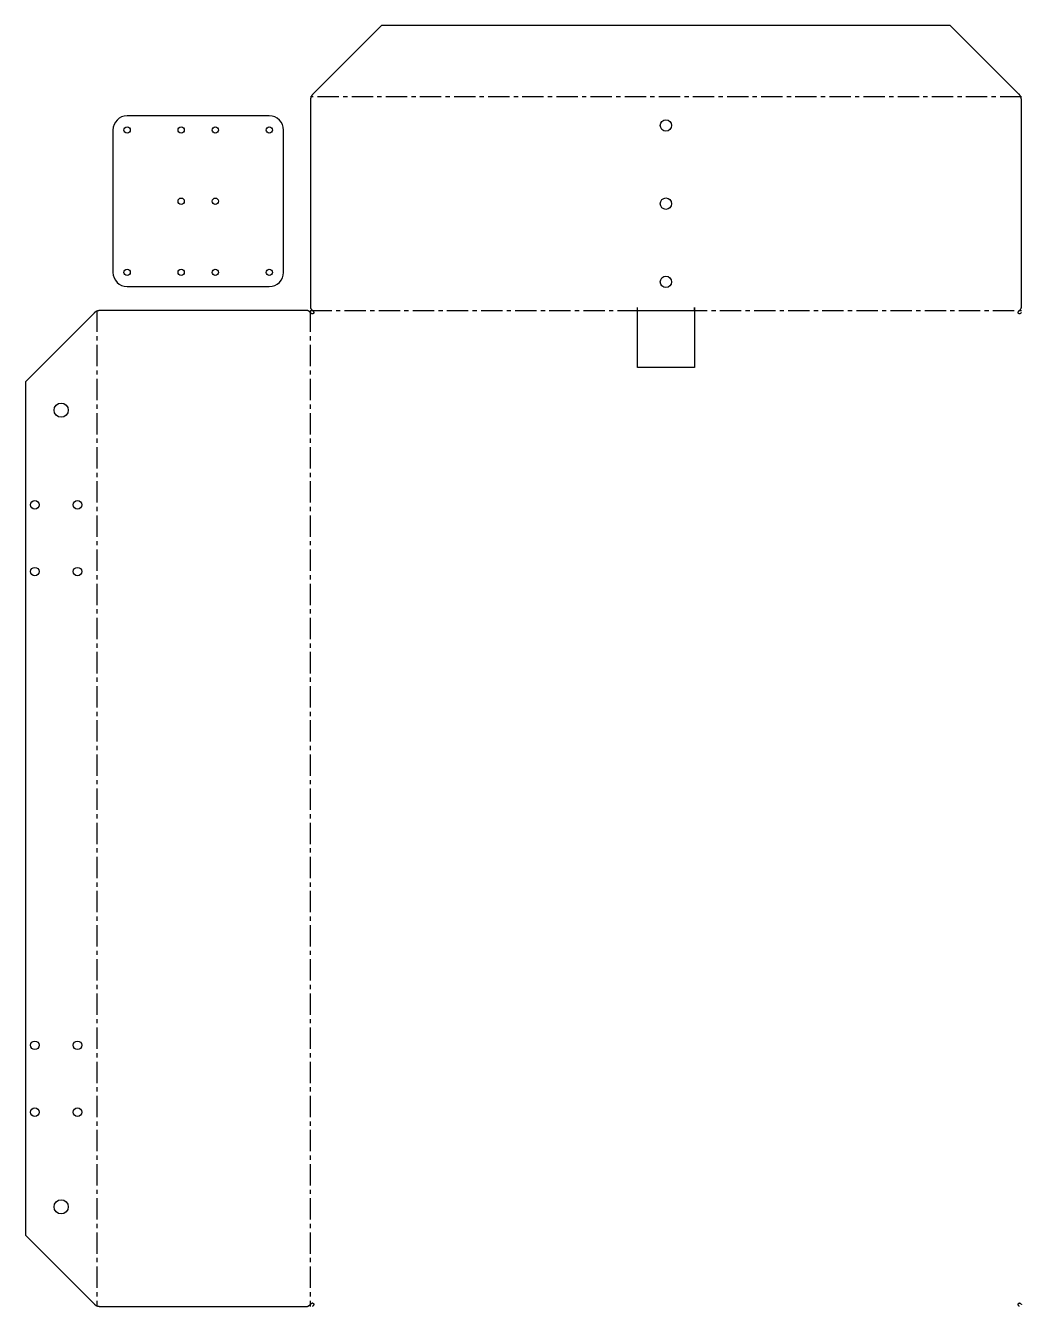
# Model space of a CAD drawing. Header units: millimetres. Extents: x -180 to 2481, y -290 to 1167.
# Drawn here: x 20 to 720, y 228 to 1129 of the extents above; entities that cross this region are included whole.
import ezdxf

# ---------------------------------------------------------------- set-up
doc = ezdxf.new("R2010")
doc.units = ezdxf.units.MM
doc.linetypes.add('AXES', pattern=[24, 15, -3, 3, -3])

# ---------------------------------------------------------------- blocks, each defined once
blk = doc.blocks.new('~CargoChairKiosk LasercuttingBaseFrame')
at = {"color": 7}
for p, q in [((250.326838, 250.326838), (202.326838, 202.326838)), ((650.326838, 250.326838), (250.326838, 250.326838)), ((698.326838, 202.326838), (650.326838, 250.326838)), ((200.326838, 198.163419), (200.326838, 52.163419)), ((700.326838, 52.163419), (700.326838, 198.163419)), ((48, 48), (0, 0)), ((198.163419, 50), (52.163419, 50)), ((430.326838, 10), (430.326838, 52.163419)), ((430.326838, 50.163419), (470.326838, 50.163419)), ((470.326838, 52.163419), (470.326838, 10)), ((470.326838, 10), (430.326838, 10)), ((0, 0), (0, -600)), ((0, -600), (48, -648)), ((52.163419, -650), (198.163419, -650))]:
    blk.add_line(p, q, dxfattribs=at)
at = {"color": 1, "linetype": 'AXES'}
for p, q in [((700.326838, 200.245129), (200.326838, 200.245129)), ((50.08171, 50), (50.08171, -650)), ((200.245129, 50), (200.245129, -650)), ((200.326838, 50.08171), (700.326838, 50.08171))]:
    blk.add_line(p, q, dxfattribs=at)
at = {"color": 7, "ltscale": 0.001154}
for p, q in [((200.327113, 198.209568), (200.326838, 198.163419)), ((697.972449, 48.434495), (697.963087, 48.47969)), ((52.117271, -649.999726), (52.163419, -650)), ((202.681227, -648.434495), (202.69059, -648.47969))]:
    blk.add_line(p, q, dxfattribs=at)
at = {"color": 7, "ltscale": 0.003295}
for p, q in [((200.330781, 198.341315), (200.327113, 198.209568)), ((51.985523, -649.996057), (52.117271, -649.999726))]:
    blk.add_line(p, q, dxfattribs=at)
at = {"color": 7, "ltscale": 0.003449}
for p, q in [((200.338871, 198.479031), (200.330781, 198.341315)), ((51.847808, -649.987967), (51.985523, -649.996057))]:
    blk.add_line(p, q, dxfattribs=at)
at = {"color": 7, "ltscale": 0.003585}
for p, q in [((200.35151, 198.621868), (200.338871, 198.479031)), ((51.704971, -649.975329), (51.847808, -649.987967))]:
    blk.add_line(p, q, dxfattribs=at)
at = {"color": 7, "ltscale": 0.003701}
for p, q in [((200.368755, 198.768894), (200.35151, 198.621868)), ((51.557944, -649.958083), (51.704971, -649.975329))]:
    blk.add_line(p, q, dxfattribs=at)
at = {"color": 7, "ltscale": 0.003795}
for p, q in [((200.390595, 198.919127), (200.368755, 198.768894)), ((51.407712, -649.936244), (51.557944, -649.958083))]:
    blk.add_line(p, q, dxfattribs=at)
at = {"color": 7, "ltscale": 0.003868}
for p, q in [((200.416951, 199.071573), (200.390595, 198.919127)), ((51.255266, -649.909887), (51.407712, -649.936244))]:
    blk.add_line(p, q, dxfattribs=at)
at = {"color": 7, "ltscale": 0.003919}
for p, q in [((200.447694, 199.225273), (200.416951, 199.071573)), ((51.101565, -649.879144), (51.255266, -649.909887))]:
    blk.add_line(p, q, dxfattribs=at)
at = {"color": 7, "ltscale": 0.00395}
for p, q in [((200.482654, 199.379343), (200.447694, 199.225273)), ((50.947495, -649.844184), (51.101565, -649.879144))]:
    blk.add_line(p, q, dxfattribs=at)
at = {"color": 7, "ltscale": 0.003963}
for p, q in [((200.521638, 199.533001), (200.482654, 199.379343)), ((50.793837, -649.8052), (50.947495, -649.844184))]:
    blk.add_line(p, q, dxfattribs=at)
at = {"color": 7, "ltscale": 0.003962}
for p, q in [((200.564447, 199.685587), (200.521638, 199.533001)), ((50.641251, -649.762392), (50.793837, -649.8052))]:
    blk.add_line(p, q, dxfattribs=at)
at = {"color": 7, "ltscale": 0.003949}
for p, q in [((200.610887, 199.83656), (200.564447, 199.685587)), ((50.490278, -649.715951), (50.641251, -649.762392))]:
    blk.add_line(p, q, dxfattribs=at)
at = {"color": 7, "ltscale": 0.003927}
for p, q in [((200.66078, 199.985493), (200.610887, 199.83656)), ((50.341346, -649.666059), (50.490278, -649.715951))]:
    blk.add_line(p, q, dxfattribs=at)
at = {"color": 7, "ltscale": 0.003898}
for p, q in [((200.713965, 200.13205), (200.66078, 199.985493)), ((50.194788, -649.612873), (50.341346, -649.666059))]:
    blk.add_line(p, q, dxfattribs=at)
at = {"color": 7, "ltscale": 0.003864}
for p, q in [((200.770306, 200.275974), (200.713965, 200.13205)), ((50.050864, -649.556533), (50.194788, -649.612873))]:
    blk.add_line(p, q, dxfattribs=at)
at = {"color": 7, "ltscale": 0.003824}
for p, q in [((200.82964, 200.416963), (200.770306, 200.275974)), ((49.909876, -649.497199), (50.050864, -649.556533))]:
    blk.add_line(p, q, dxfattribs=at)
at = {"color": 7, "ltscale": 0.003776}
for p, q in [((200.891755, 200.554633), (200.82964, 200.416963)), ((49.772205, -649.435084), (49.909876, -649.497199))]:
    blk.add_line(p, q, dxfattribs=at)
at = {"color": 7, "ltscale": 0.003722}
for p, q in [((200.956465, 200.68871), (200.891755, 200.554633)), ((49.638128, -649.370373), (49.772205, -649.435084))]:
    blk.add_line(p, q, dxfattribs=at)
at = {"color": 7, "ltscale": 0.003664}
for p, q in [((201.023595, 200.818973), (200.956465, 200.68871)), ((49.507866, -649.303243), (49.638128, -649.370373))]:
    blk.add_line(p, q, dxfattribs=at)
at = {"color": 7, "ltscale": 0.003602}
for p, q in [((201.092979, 200.945244), (201.023595, 200.818973)), ((49.381594, -649.23386), (49.507866, -649.303243))]:
    blk.add_line(p, q, dxfattribs=at)
at = {"color": 7, "ltscale": 0.003538}
for p, q in [((201.164462, 201.067388), (201.092979, 200.945244)), ((49.259451, -649.162377), (49.381594, -649.23386))]:
    blk.add_line(p, q, dxfattribs=at)
at = {"color": 7, "ltscale": 0.003473}
for p, q in [((201.2379, 201.185301), (201.164462, 201.067388)), ((49.141537, -649.088939), (49.259451, -649.162377))]:
    blk.add_line(p, q, dxfattribs=at)
at = {"color": 7, "ltscale": 0.003407}
for p, q in [((201.313161, 201.298913), (201.2379, 201.185301)), ((49.027926, -649.013678), (49.141537, -649.088939))]:
    blk.add_line(p, q, dxfattribs=at)
at = {"color": 7, "ltscale": 0.003341}
for p, q in [((201.390124, 201.408177), (201.313161, 201.298913)), ((48.918662, -648.936714), (49.027926, -649.013678))]:
    blk.add_line(p, q, dxfattribs=at)
at = {"color": 7, "ltscale": 0.003276}
for p, q in [((201.46868, 201.513068), (201.390124, 201.408177)), ((48.81377, -648.858158), (48.918662, -648.936714))]:
    blk.add_line(p, q, dxfattribs=at)
at = {"color": 7, "ltscale": 0.003212}
for p, q in [((201.548731, 201.613583), (201.46868, 201.513068)), ((48.713255, -648.778108), (48.81377, -648.858158))]:
    blk.add_line(p, q, dxfattribs=at)
at = {"color": 7, "ltscale": 0.00315}
for p, q in [((201.630189, 201.70973), (201.548731, 201.613583)), ((48.617108, -648.69665), (48.713255, -648.778108))]:
    blk.add_line(p, q, dxfattribs=at)
at = {"color": 7, "ltscale": 0.00309}
for p, q in [((201.712978, 201.801532), (201.630189, 201.70973)), ((48.525306, -648.61386), (48.617108, -648.69665))]:
    blk.add_line(p, q, dxfattribs=at)
at = {"color": 7, "ltscale": 0.003033}
for p, q in [((201.797032, 201.889022), (201.712978, 201.801532)), ((48.437817, -648.529806), (48.525306, -648.61386))]:
    blk.add_line(p, q, dxfattribs=at)
at = {"color": 7, "ltscale": 0.002979}
for p, q in [((201.882295, 201.972238), (201.797032, 201.889022)), ((48.3546, -648.444544), (48.437817, -648.529806))]:
    blk.add_line(p, q, dxfattribs=at)
at = {"color": 7, "ltscale": 0.002927}
for p, q in [((201.968719, 202.051226), (201.882295, 201.972238)), ((48.275612, -648.358119), (48.3546, -648.444544))]:
    blk.add_line(p, q, dxfattribs=at)
at = {"color": 7, "ltscale": 0.002879}
for p, q in [((202.056268, 202.126035), (201.968719, 202.051226)), ((48.200803, -648.27057), (48.275612, -648.358119))]:
    blk.add_line(p, q, dxfattribs=at)
at = {"color": 7, "ltscale": 0.002834}
for p, q in [((202.144913, 202.196716), (202.056268, 202.126035)), ((48.130122, -648.181925), (48.200803, -648.27057))]:
    blk.add_line(p, q, dxfattribs=at)
at = {"color": 7, "ltscale": 0.002793}
for p, q in [((202.234625, 202.263314), (202.144913, 202.196716)), ((48.063525, -648.092213), (48.130122, -648.181925))]:
    blk.add_line(p, q, dxfattribs=at)
at = {"color": 7, "ltscale": 0.002799}
for p, q in [((202.326838, 202.326838), (202.234625, 202.263314)), ((48, -648), (48.063525, -648.092213))]:
    blk.add_line(p, q, dxfattribs=at)
at = {"color": 7, "ltscale": 0.002433}
for p, q in [((698.407113, 202.271814), (698.326838, 202.326838)), ((48.055024, 48.080275), (48, 48))]:
    blk.add_line(p, q, dxfattribs=at)
at = {"color": 7, "ltscale": 0.002871}
for p, q in [((698.499601, 202.203742), (698.407113, 202.271814)), ((48.123097, 48.172762), (48.055024, 48.080275))]:
    blk.add_line(p, q, dxfattribs=at)
at = {"color": 7, "ltscale": 0.002919}
for p, q in [((698.591096, 202.131234), (698.499601, 202.203742)), ((48.195604, 48.264258), (48.123097, 48.172762))]:
    blk.add_line(p, q, dxfattribs=at)
at = {"color": 7, "ltscale": 0.00297}
for p, q in [((698.681557, 202.054228), (698.591096, 202.131234)), ((48.272611, 48.354719), (48.195604, 48.264258))]:
    blk.add_line(p, q, dxfattribs=at)
at = {"color": 7, "ltscale": 0.003025}
for p, q in [((698.770933, 201.972663), (698.681557, 202.054228)), ((48.354176, 48.444094), (48.272611, 48.354719))]:
    blk.add_line(p, q, dxfattribs=at)
at = {"color": 7, "ltscale": 0.003083}
for p, q in [((698.85916, 201.886484), (698.770933, 201.972663)), ((48.440355, 48.532322), (48.354176, 48.444094))]:
    blk.add_line(p, q, dxfattribs=at)
at = {"color": 7, "ltscale": 0.003145}
for p, q in [((698.946168, 201.795645), (698.85916, 201.886484)), ((48.531194, 48.619329), (48.440355, 48.532322))]:
    blk.add_line(p, q, dxfattribs=at)
at = {"color": 7, "ltscale": 0.003209}
for p, q in [((699.031872, 201.700108), (698.946168, 201.795645)), ((48.626731, 48.705034), (48.531194, 48.619329))]:
    blk.add_line(p, q, dxfattribs=at)
at = {"color": 7, "ltscale": 0.003275}
for p, q in [((699.116179, 201.599849), (699.031872, 201.700108)), ((48.72699, 48.789341), (48.626731, 48.705034))]:
    blk.add_line(p, q, dxfattribs=at)
at = {"color": 7, "ltscale": 0.003343}
for p, q in [((699.198985, 201.494858), (699.116179, 201.599849)), ((48.83198, 48.872146), (48.72699, 48.789341))]:
    blk.add_line(p, q, dxfattribs=at)
at = {"color": 7, "ltscale": 0.003412}
for p, q in [((699.280171, 201.385147), (699.198985, 201.494858)), ((48.941692, 48.953333), (48.83198, 48.872146))]:
    blk.add_line(p, q, dxfattribs=at)
at = {"color": 7, "ltscale": 0.003482}
for p, q in [((699.359611, 201.270744), (699.280171, 201.385147)), ((49.056094, 49.032773), (48.941692, 48.953333))]:
    blk.add_line(p, q, dxfattribs=at)
at = {"color": 7, "ltscale": 0.003552}
for p, q in [((699.437166, 201.151708), (699.359611, 201.270744)), ((49.175131, 49.110327), (49.056094, 49.032773))]:
    blk.add_line(p, q, dxfattribs=at)
at = {"color": 7, "ltscale": 0.003621}
for p, q in [((699.512685, 201.028123), (699.437166, 201.151708)), ((49.298716, 49.185846), (49.175131, 49.110327))]:
    blk.add_line(p, q, dxfattribs=at)
at = {"color": 7, "ltscale": 0.003688}
for p, q in [((699.586007, 200.900109), (699.512685, 201.028123)), ((49.426729, 49.259169), (49.298716, 49.185846))]:
    blk.add_line(p, q, dxfattribs=at)
at = {"color": 7, "ltscale": 0.003753}
for p, q in [((699.656962, 200.767822), (699.586007, 200.900109)), ((49.559016, 49.330124), (49.426729, 49.259169))]:
    blk.add_line(p, q, dxfattribs=at)
at = {"color": 7, "ltscale": 0.003814}
for p, q in [((699.725369, 200.631461), (699.656962, 200.767822)), ((49.695378, 49.398531), (49.559016, 49.330124))]:
    blk.add_line(p, q, dxfattribs=at)
at = {"color": 7, "ltscale": 0.00387}
for p, q in [((699.79104, 200.491268), (699.725369, 200.631461)), ((49.83557, 49.464201), (49.695378, 49.398531))]:
    blk.add_line(p, q, dxfattribs=at)
at = {"color": 7, "ltscale": 0.003922}
for p, q in [((699.853793, 200.347506), (699.79104, 200.491268)), ((49.979332, 49.526955), (49.83557, 49.464201))]:
    blk.add_line(p, q, dxfattribs=at)
at = {"color": 7, "ltscale": 0.003966}
for p, q in [((699.913434, 200.200504), (699.853793, 200.347506)), ((50.126335, 49.586596), (49.979332, 49.526955))]:
    blk.add_line(p, q, dxfattribs=at)
at = {"color": 7, "ltscale": 0.003997}
for p, q in [((699.96969, 200.050849), (699.913434, 200.200504)), ((50.27599, 49.642852), (50.126335, 49.586596))]:
    blk.add_line(p, q, dxfattribs=at)
at = {"color": 7, "ltscale": 0.004013}
for p, q in [((700.022304, 199.899208), (699.96969, 200.050849)), ((700.071056, 199.746273), (700.022304, 199.899208)), ((50.427631, 49.695465), (50.27599, 49.642852)), ((50.580566, 49.744217), (50.427631, 49.695465))]:
    blk.add_line(p, q, dxfattribs=at)
at = {"color": 7, "ltscale": 0.003998}
for p, q in [((700.115768, 199.592739), (700.071056, 199.746273)), ((50.734099, 49.78893), (50.580566, 49.744217))]:
    blk.add_line(p, q, dxfattribs=at)
at = {"color": 7, "ltscale": 0.003968}
for p, q in [((700.156304, 199.439289), (700.115768, 199.592739)), ((50.88755, 49.829466), (50.734099, 49.78893))]:
    blk.add_line(p, q, dxfattribs=at)
at = {"color": 7, "ltscale": 0.003924}
for p, q in [((700.192566, 199.286584), (700.156304, 199.439289)), ((51.040255, 49.865727), (50.88755, 49.829466))]:
    blk.add_line(p, q, dxfattribs=at)
at = {"color": 7, "ltscale": 0.003866}
for p, q in [((700.22449, 199.135264), (700.192566, 199.286584)), ((51.191574, 49.897651), (51.040255, 49.865727))]:
    blk.add_line(p, q, dxfattribs=at)
at = {"color": 7, "ltscale": 0.003796}
for p, q in [((700.252041, 198.985954), (700.22449, 199.135264)), ((51.340885, 49.925203), (51.191574, 49.897651))]:
    blk.add_line(p, q, dxfattribs=at)
at = {"color": 7, "ltscale": 0.003713}
for p, q in [((700.275212, 198.839264), (700.252041, 198.985954)), ((51.487574, 49.948373), (51.340885, 49.925203))]:
    blk.add_line(p, q, dxfattribs=at)
at = {"color": 7, "ltscale": 0.003617}
for p, q in [((700.294018, 198.695796), (700.275212, 198.839264)), ((51.631042, 49.96718), (51.487574, 49.948373))]:
    blk.add_line(p, q, dxfattribs=at)
at = {"color": 7, "ltscale": 0.00351}
for p, q in [((700.308502, 198.556134), (700.294018, 198.695796)), ((51.770705, 49.981664), (51.631042, 49.96718))]:
    blk.add_line(p, q, dxfattribs=at)
at = {"color": 7, "ltscale": 0.003392}
for p, q in [((700.318732, 198.420837), (700.308502, 198.556134)), ((51.906001, 49.991894), (51.770705, 49.981664))]:
    blk.add_line(p, q, dxfattribs=at)
at = {"color": 7, "ltscale": 0.003263}
for p, q in [((700.324803, 198.290442), (700.318732, 198.420837)), ((52.036397, 49.997965), (51.906001, 49.991894))]:
    blk.add_line(p, q, dxfattribs=at)
at = {"color": 7, "ltscale": 0.003176}
for p, q in [((700.326838, 198.163419), (700.324803, 198.290442)), ((52.163419, 50), (52.036397, 49.997965))]:
    blk.add_line(p, q, dxfattribs=at)
at = {"color": 7, "ltscale": 0.001186}
for p, q in [((198.210854, 49.998833), (198.163419, 50)), ((202.650863, 48.346759), (202.629797, 48.304269)), ((698.002814, -648.346759), (698.02388, -648.304269))]:
    blk.add_line(p, q, dxfattribs=at)
at = {"color": 7, "ltscale": 0.001577}
blk.add_line((198.273706, 49.993688), (198.210854, 49.998833), dxfattribs=at)
at = {"color": 7, "ltscale": 0.001614}
blk.add_line((198.337561, 49.984279), (198.273706, 49.993688), dxfattribs=at)
at = {"color": 7, "ltscale": 0.001669}
blk.add_line((198.402872, 49.970355), (198.337561, 49.984279), dxfattribs=at)
at = {"color": 7, "ltscale": 0.001746}
blk.add_line((198.470128, 49.951576), (198.402872, 49.970355), dxfattribs=at)
at = {"color": 7, "ltscale": 0.001843}
blk.add_line((198.539806, 49.927523), (198.470128, 49.951576), dxfattribs=at)
at = {"color": 7, "ltscale": 0.001869}
blk.add_line((198.609007, 49.899198), (198.539806, 49.927523), dxfattribs=at)
at = {"color": 7, "ltscale": 0.001991}
blk.add_line((198.68105, 49.865257), (198.609007, 49.899198), dxfattribs=at)
at = {"color": 7, "ltscale": 0.002139}
blk.add_line((198.756599, 49.825093), (198.68105, 49.865257), dxfattribs=at)
at = {"color": 7, "ltscale": 0.002319}
blk.add_line((198.836475, 49.777928), (198.756599, 49.825093), dxfattribs=at)
at = {"color": 7, "ltscale": 0.002538}
blk.add_line((198.921712, 49.722761), (198.836475, 49.777928), dxfattribs=at)
at = {"color": 7, "ltscale": 0.002806}
blk.add_line((199.0136, 49.658314), (198.921712, 49.722761), dxfattribs=at)
at = {"color": 7, "ltscale": 0.003132}
blk.add_line((199.113703, 49.582989), (199.0136, 49.658314), dxfattribs=at)
at = {"color": 7, "ltscale": 0.003547}
blk.add_line((199.224509, 49.494349), (199.113703, 49.582989), dxfattribs=at)
at = {"color": 7, "ltscale": 0.004099}
blk.add_line((199.349857, 49.38868), (199.224509, 49.494349), dxfattribs=at)
at = {"color": 7, "ltscale": 0.00485}
blk.add_line((199.495462, 49.260491), (199.349857, 49.38868), dxfattribs=at)
at = {"color": 7, "ltscale": 0.006529}
blk.add_line((199.68851, 49.084589), (199.495462, 49.260491), dxfattribs=at)
at = {"color": 7, "ltscale": 0.016679}
blk.add_line((200.177598, 48.630842), (199.68851, 49.084589), dxfattribs=at)
at = {"color": 7, "ltscale": 0.005706}
for p, q in [((200.346673, 48.477492), (200.177598, 48.630842)), ((700.307003, -648.477492), (700.476078, -648.630842))]:
    blk.add_line(p, q, dxfattribs=at)
at = {"color": 7, "ltscale": 0.001553}
for p, q in [((200.326838, 52.163419), (200.328838, 52.101317)), ((198.163419, -650), (198.225511, -649.998))]:
    blk.add_line(p, q, dxfattribs=at)
at = {"color": 7, "ltscale": 0.001557}
for p, q in [((200.328838, 52.101317), (200.334828, 52.039313)), ((198.225511, -649.998), (198.287485, -649.992013))]:
    blk.add_line(p, q, dxfattribs=at)
at = {"color": 7, "ltscale": 0.001574}
blk.add_line((200.334828, 52.039313), (200.344812, 51.977164), dxfattribs=at)
at = {"color": 7, "ltscale": 0.001606}
blk.add_line((200.344812, 51.977164), (200.358859, 51.914479), dxfattribs=at)
at = {"color": 7, "ltscale": 0.004913}
for p, q in [((200.494036, 48.347484), (200.346673, 48.477492)), ((700.159641, -648.347484), (700.307003, -648.477492))]:
    blk.add_line(p, q, dxfattribs=at)
at = {"color": 7, "ltscale": 0.001654}
for p, q in [((200.358859, 51.914479), (200.3771, 51.850874)), ((198.412239, -649.968007), (198.475826, -649.949782))]:
    blk.add_line(p, q, dxfattribs=at)
at = {"color": 7, "ltscale": 0.001719}
for p, q in [((200.3771, 51.850874), (200.399724, 51.785962)), ((198.475826, -649.949782), (198.540742, -649.927169))]:
    blk.add_line(p, q, dxfattribs=at)
at = {"color": 7, "ltscale": 0.0018}
for p, q in [((200.399724, 51.785962), (200.426986, 51.719337)), ((198.540742, -649.927169), (198.607393, -649.899908))]:
    blk.add_line(p, q, dxfattribs=at)
at = {"color": 7, "ltscale": 0.001899}
blk.add_line((200.426986, 51.719337), (200.459212, 51.650555), dxfattribs=at)
at = {"color": 7, "ltscale": 0.002018}
blk.add_line((200.459212, 51.650555), (200.49681, 51.579109), dxfattribs=at)
at = {"color": 7, "ltscale": 0.004321}
for p, q in [((200.625534, 48.235342), (200.494036, 48.347484)), ((700.028143, -648.235342), (700.159641, -648.347484))]:
    blk.add_line(p, q, dxfattribs=at)
at = {"color": 7, "ltscale": 0.002161}
blk.add_line((200.49681, 51.579109), (200.5403, 51.504398), dxfattribs=at)
at = {"color": 7, "ltscale": 0.002332}
blk.add_line((200.5403, 51.504398), (200.590352, 51.425676), dxfattribs=at)
at = {"color": 7, "ltscale": 0.002539}
for p, q in [((200.590352, 51.425676), (200.64785, 51.341981)), ((198.901309, -649.736393), (198.985001, -649.678887))]:
    blk.add_line(p, q, dxfattribs=at)
at = {"color": 7, "ltscale": 0.003847}
for p, q in [((200.744551, 48.137809), (200.625534, 48.235342)), ((699.909126, -648.137809), (700.028143, -648.235342))]:
    blk.add_line(p, q, dxfattribs=at)
at = {"color": 7, "ltscale": 0.002791}
blk.add_line((200.64785, 51.341981), (200.713978, 51.252057), dxfattribs=at)
at = {"color": 7, "ltscale": 0.003084}
blk.add_line((200.713978, 51.252057), (200.789894, 51.154798), dxfattribs=at)
at = {"color": 7, "ltscale": 0.003453}
for p, q in [((200.853314, 48.052677), (200.744551, 48.137809)), ((699.800363, -648.052677), (699.909126, -648.137809))]:
    blk.add_line(p, q, dxfattribs=at)
at = {"color": 7, "ltscale": 0.003437}
blk.add_line((200.789894, 51.154798), (200.877175, 51.048585), dxfattribs=at)
at = {"color": 7, "ltscale": 0.003117}
for p, q in [((200.9534, 47.978338), (200.853314, 48.052677)), ((699.700277, -647.978338), (699.800363, -648.052677))]:
    blk.add_line(p, q, dxfattribs=at)
at = {"color": 7, "ltscale": 0.00389}
blk.add_line((200.877175, 51.048585), (200.978506, 50.930527), dxfattribs=at)
at = {"color": 7, "ltscale": 0.002825}
for p, q in [((201.04599, 47.913549), (200.9534, 47.978338)), ((699.607687, -647.913549), (699.700277, -647.978338))]:
    blk.add_line(p, q, dxfattribs=at)
at = {"color": 7, "ltscale": 0.004501}
blk.add_line((200.978506, 50.930527), (201.098175, 50.79599), dxfattribs=at)
at = {"color": 7, "ltscale": 0.002567}
for p, q in [((201.131943, 47.857352), (201.04599, 47.913549)), ((699.521734, -647.857352), (699.607687, -647.913549))]:
    blk.add_line(p, q, dxfattribs=at)
at = {"color": 7, "ltscale": 0.005411}
blk.add_line((201.098175, 50.79599), (201.24419, 50.636225), dxfattribs=at)
at = {"color": 7, "ltscale": 0.002336}
for p, q in [((201.211883, 47.808977), (201.131943, 47.857352)), ((699.441794, -647.808977), (699.521734, -647.857352))]:
    blk.add_line(p, q, dxfattribs=at)
at = {"color": 7, "ltscale": 0.002134}
for p, q in [((201.286564, 47.767629), (201.211883, 47.808977)), ((699.367113, -647.767629), (699.441794, -647.808977))]:
    blk.add_line(p, q, dxfattribs=at)
at = {"color": 7, "ltscale": 0.014103}
blk.add_line((201.24419, 50.636225), (201.628164, 50.222942), dxfattribs=at)
at = {"color": 7, "ltscale": 0.001957}
for p, q in [((201.356597, 47.732651), (201.286564, 47.767629)), ((699.29708, -647.732651), (699.367113, -647.767629))]:
    blk.add_line(p, q, dxfattribs=at)
at = {"color": 7, "ltscale": 0.001801}
for p, q in [((201.422469, 47.703502), (201.356597, 47.732651)), ((699.231208, -647.703502), (699.29708, -647.732651))]:
    blk.add_line(p, q, dxfattribs=at)
at = {"color": 7, "ltscale": 0.001664}
for p, q in [((201.484626, 47.679713), (201.422469, 47.703502)), ((699.169051, -647.679713), (699.231208, -647.703502))]:
    blk.add_line(p, q, dxfattribs=at)
at = {"color": 7, "ltscale": 0.001545}
for p, q in [((201.543502, 47.660867), (201.484626, 47.679713)), ((699.110175, -647.660867), (699.169051, -647.679713))]:
    blk.add_line(p, q, dxfattribs=at)
at = {"color": 7, "ltscale": 0.001444}
for p, q in [((201.599479, 47.646617), (201.543502, 47.660867)), ((699.072409, 47.65084), (699.015849, 47.639099)), ((201.581268, -647.65084), (201.637828, -647.639099)), ((699.054197, -647.646617), (699.110175, -647.660867))]:
    blk.add_line(p, q, dxfattribs=at)
at = {"color": 7, "ltscale": 0.00136}
for p, q in [((201.652961, 47.636666), (201.599479, 47.646617)), ((699.000716, -647.636666), (699.054197, -647.646617))]:
    blk.add_line(p, q, dxfattribs=at)
at = {"color": 7, "ltscale": 0.005958}
blk.add_line((201.628164, 50.222942), (201.789087, 50.047151), dxfattribs=at)
at = {"color": 7, "ltscale": 0.001291}
for p, q in [((201.704248, 47.630799), (201.652961, 47.636666)), ((698.949429, -647.630799), (699.000716, -647.636666))]:
    blk.add_line(p, q, dxfattribs=at)
at = {"color": 7, "ltscale": 0.001235}
for p, q in [((201.753623, 47.628857), (201.704248, 47.630799)), ((698.900054, -647.628857), (698.949429, -647.630799))]:
    blk.add_line(p, q, dxfattribs=at)
at = {"color": 7, "ltscale": 0.001194}
for p, q in [((201.801366, 47.630732), (201.753623, 47.628857)), ((698.85231, -647.630732), (698.900054, -647.628857))]:
    blk.add_line(p, q, dxfattribs=at)
at = {"color": 7, "ltscale": 0.005829}
for p, q in [((201.789087, 50.047151), (201.944248, 49.873129)), ((698.86459, -650.047151), (698.709429, -649.873129))]:
    blk.add_line(p, q, dxfattribs=at)
at = {"color": 7, "ltscale": 0.001168}
for p, q in [((201.847747, 47.636382), (201.801366, 47.630732)), ((698.80593, -647.636382), (698.85231, -647.630732))]:
    blk.add_line(p, q, dxfattribs=at)
at = {"color": 7, "ltscale": 0.001156}
for p, q in [((201.893027, 47.645828), (201.847747, 47.636382)), ((698.76065, -647.645828), (698.80593, -647.636382))]:
    blk.add_line(p, q, dxfattribs=at)
at = {"color": 7, "ltscale": 0.00116}
for p, q in [((201.937455, 47.659163), (201.893027, 47.645828)), ((698.716222, -647.659163), (698.76065, -647.645828))]:
    blk.add_line(p, q, dxfattribs=at)
at = {"color": 7, "ltscale": 0.001179}
for p, q in [((201.98127, 47.676557), (201.937455, 47.659163)), ((698.672407, -647.676557), (698.716222, -647.659163))]:
    blk.add_line(p, q, dxfattribs=at)
at = {"color": 7, "ltscale": 0.004944}
for p, q in [((201.944248, 49.873129), (202.073181, 49.723191)), ((700.197765, 48.380723), (700.047774, 48.251814)), ((200.455912, -648.380723), (200.605903, -648.251814)), ((698.709429, -649.873129), (698.580496, -649.723191))]:
    blk.add_line(p, q, dxfattribs=at)
at = {"color": 7, "ltscale": 0.001214}
for p, q in [((202.024696, 47.698261), (201.98127, 47.676557)), ((698.62898, -647.698261), (698.672407, -647.676557))]:
    blk.add_line(p, q, dxfattribs=at)
at = {"color": 7, "ltscale": 0.001266}
for p, q in [((202.067948, 47.724609), (202.024696, 47.698261)), ((698.585729, -647.724609), (698.62898, -647.698261))]:
    blk.add_line(p, q, dxfattribs=at)
at = {"color": 7, "ltscale": 0.001337}
for p, q in [((202.111228, 47.756032), (202.067948, 47.724609)), ((698.542449, -647.756032), (698.585729, -647.724609))]:
    blk.add_line(p, q, dxfattribs=at)
at = {"color": 7, "ltscale": 0.004299}
for p, q in [((202.073181, 49.723191), (202.182509, 49.590454)), ((698.580496, -649.723191), (698.471168, -649.590454))]:
    blk.add_line(p, q, dxfattribs=at)
at = {"color": 7, "ltscale": 0.001428}
for p, q in [((202.154734, 47.793063), (202.111228, 47.756032)), ((698.498943, -647.793063), (698.542449, -647.756032))]:
    blk.add_line(p, q, dxfattribs=at)
at = {"color": 7, "ltscale": 0.00154}
for p, q in [((202.198613, 47.836302), (202.154734, 47.793063)), ((698.455064, -647.836302), (698.498943, -647.793063))]:
    blk.add_line(p, q, dxfattribs=at)
at = {"color": 7, "ltscale": 0.00379}
for p, q in [((202.182509, 49.590454), (202.276018, 49.47111)), ((698.471168, -649.590454), (698.377659, -649.47111))]:
    blk.add_line(p, q, dxfattribs=at)
at = {"color": 7, "ltscale": 0.001593}
for p, q in [((202.240932, 47.883951), (202.198613, 47.836302)), ((698.412745, -647.883951), (698.455064, -647.836302))]:
    blk.add_line(p, q, dxfattribs=at)
at = {"color": 7, "ltscale": 0.001728}
for p, q in [((202.283642, 47.938301), (202.240932, 47.883951)), ((698.370035, -647.938301), (698.412745, -647.883951))]:
    blk.add_line(p, q, dxfattribs=at)
at = {"color": 7, "ltscale": 0.003371}
for p, q in [((202.276018, 49.47111), (202.356214, 49.362716)), ((698.377659, -649.47111), (698.297463, -649.362716))]:
    blk.add_line(p, q, dxfattribs=at)
at = {"color": 7, "ltscale": 0.001883}
for p, q in [((202.326838, 48), (202.283642, 47.938301)), ((698.326838, -648), (698.370035, -647.938301))]:
    blk.add_line(p, q, dxfattribs=at)
at = {"color": 7, "ltscale": 0.000778}
for p, q in [((202.352601, 48.017452), (202.326838, 48)), ((698.301076, -648.017452), (698.326838, -648))]:
    blk.add_line(p, q, dxfattribs=at)
at = {"color": 7, "ltscale": 0.001741}
for p, q in [((202.40882, 48.058548), (202.352601, 48.017452)), ((698.244857, -648.058548), (698.301076, -648.017452))]:
    blk.add_line(p, q, dxfattribs=at)
at = {"color": 7, "ltscale": 0.003015}
for p, q in [((202.356214, 49.362716), (202.424907, 49.263572)), ((698.297463, -649.362716), (698.22877, -649.263572))]:
    blk.add_line(p, q, dxfattribs=at)
at = {"color": 7, "ltscale": 0.00161}
for p, q in [((202.458656, 48.099324), (202.40882, 48.058548)), ((698.195021, -648.099324), (698.244857, -648.058548))]:
    blk.add_line(p, q, dxfattribs=at)
at = {"color": 7, "ltscale": 0.002709}
for p, q in [((202.424907, 49.263572), (202.483493, 49.172412)), ((698.22877, -649.263572), (698.170184, -649.172412))]:
    blk.add_line(p, q, dxfattribs=at)
at = {"color": 7, "ltscale": 0.001498}
for p, q in [((202.502704, 48.139948), (202.458656, 48.099324)), ((698.150973, -648.139948), (698.195021, -648.099324))]:
    blk.add_line(p, q, dxfattribs=at)
at = {"color": 7, "ltscale": 0.002443}
for p, q in [((202.483493, 49.172412), (202.533119, 49.088215)), ((698.170184, -649.172412), (698.120558, -649.088215))]:
    blk.add_line(p, q, dxfattribs=at)
at = {"color": 7, "ltscale": 0.001404}
for p, q in [((202.54146, 48.180582), (202.502704, 48.139948)), ((698.112217, -648.180582), (698.150973, -648.139948))]:
    blk.add_line(p, q, dxfattribs=at)
at = {"color": 7, "ltscale": 0.00221}
for p, q in [((202.533119, 49.088215), (202.574702, 49.010224)), ((698.120558, -649.088215), (698.078975, -649.010224))]:
    blk.add_line(p, q, dxfattribs=at)
at = {"color": 7, "ltscale": 0.001326}
for p, q in [((202.575342, 48.221391), (202.54146, 48.180582)), ((698.078335, -648.221391), (698.112217, -648.180582))]:
    blk.add_line(p, q, dxfattribs=at)
at = {"color": 7, "ltscale": 0.002007}
for p, q in [((202.574702, 49.010224), (202.609086, 48.937682)), ((698.078975, -649.010224), (698.044591, -648.937682))]:
    blk.add_line(p, q, dxfattribs=at)
at = {"color": 7, "ltscale": 0.001264}
for p, q in [((202.604694, 48.262554), (202.575342, 48.221391)), ((698.048983, -648.262554), (698.078335, -648.221391))]:
    blk.add_line(p, q, dxfattribs=at)
at = {"color": 7, "ltscale": 0.001217}
for p, q in [((202.629797, 48.304269), (202.604694, 48.262554)), ((698.02388, -648.304269), (698.048983, -648.262554))]:
    blk.add_line(p, q, dxfattribs=at)
at = {"color": 7, "ltscale": 0.001832}
for p, q in [((202.609086, 48.937682), (202.637001, 48.869913)), ((698.044591, -648.937682), (698.016676, -648.869913))]:
    blk.add_line(p, q, dxfattribs=at)
at = {"color": 7, "ltscale": 0.001682}
for p, q in [((202.637001, 48.869913), (202.659061, 48.806339)), ((698.016676, -648.869913), (697.994616, -648.806339))]:
    blk.add_line(p, q, dxfattribs=at)
at = {"color": 7, "ltscale": 0.00117}
for p, q in [((202.668036, 48.390279), (202.650863, 48.346759)), ((697.985641, -648.390279), (698.002814, -648.346759))]:
    blk.add_line(p, q, dxfattribs=at)
at = {"color": 7, "ltscale": 0.001554}
for p, q in [((202.659061, 48.806339), (202.675782, 48.746457)), ((697.994616, -648.806339), (697.977894, -648.746457))]:
    blk.add_line(p, q, dxfattribs=at)
at = {"color": 7, "ltscale": 0.001169}
for p, q in [((202.681379, 48.435095), (202.668036, 48.390279)), ((698.716911, 47.658924), (698.673404, 47.676112)), ((201.936765, -647.658924), (201.980273, -647.676112)), ((697.972298, -648.435095), (697.985641, -648.390279))]:
    blk.add_line(p, q, dxfattribs=at)
at = {"color": 7, "ltscale": 0.001446}
for p, q in [((202.675782, 48.746457), (202.687599, 48.68983)), ((697.977894, -648.746457), (697.966078, -648.68983))]:
    blk.add_line(p, q, dxfattribs=at)
at = {"color": 7, "ltscale": 0.001184}
for p, q in [((202.690881, 48.481488), (202.681379, 48.435095)), ((697.962796, -648.481488), (697.972298, -648.435095))]:
    blk.add_line(p, q, dxfattribs=at)
at = {"color": 7, "ltscale": 0.001418}
for p, q in [((202.687599, 48.68983), (202.695104, 48.633602)), ((699.015849, 47.639099), (698.959619, 47.631663)), ((201.637828, -647.639099), (201.694058, -647.631663)), ((697.966078, -648.68983), (697.958573, -648.633602))]:
    blk.add_line(p, q, dxfattribs=at)
at = {"color": 7, "ltscale": 0.001216}
for p, q in [((202.696459, 48.529792), (202.690881, 48.481488)), ((697.957217, -648.529792), (697.962796, -648.481488))]:
    blk.add_line(p, q, dxfattribs=at)
at = {"color": 7, "ltscale": 0.001333}
for p, q in [((202.695104, 48.633602), (202.69795, 48.580369)), ((697.958573, -648.633602), (697.955727, -648.580369))]:
    blk.add_line(p, q, dxfattribs=at)
at = {"color": 7, "ltscale": 0.001265}
for p, q in [((202.69795, 48.580369), (202.696459, 48.529792)), ((697.955727, -648.580369), (697.957217, -648.529792))]:
    blk.add_line(p, q, dxfattribs=at)
at = {"color": 7, "ltscale": 0.05}
for p, q in [((430.326838, 50.163419), (430.326838, 52.163419)), ((470.326838, 50.163419), (470.326838, 52.163419))]:
    blk.add_line(p, q, dxfattribs=at)
at = {"color": 7, "ltscale": 0.001234}
for p, q in [((697.955681, 48.573621), (697.957658, 48.622925)), ((202.697996, -648.573621), (202.696019, -648.622925))]:
    blk.add_line(p, q, dxfattribs=at)
at = {"color": 7, "ltscale": 0.001192}
for p, q in [((697.957506, 48.525973), (697.955681, 48.573621)), ((202.696171, -648.525973), (202.697996, -648.573621))]:
    blk.add_line(p, q, dxfattribs=at)
at = {"color": 7, "ltscale": 0.001165}
for p, q in [((697.963087, 48.47969), (697.957506, 48.525973)), ((202.69059, -648.47969), (202.696171, -648.525973))]:
    blk.add_line(p, q, dxfattribs=at)
at = {"color": 7, "ltscale": 0.00129}
for p, q in [((697.957658, 48.622925), (697.96355, 48.674189)), ((202.696019, -648.622925), (202.690127, -648.674189))]:
    blk.add_line(p, q, dxfattribs=at)
at = {"color": 7, "ltscale": 0.001362}
for p, q in [((697.96355, 48.674189), (697.973539, 48.727736)), ((202.690127, -648.674189), (202.680138, -648.727736))]:
    blk.add_line(p, q, dxfattribs=at)
at = {"color": 7, "ltscale": 0.001158}
for p, q in [((697.985702, 48.390104), (697.972449, 48.434495)), ((202.667975, -648.390104), (202.681227, -648.434495))]:
    blk.add_line(p, q, dxfattribs=at)
at = {"color": 7, "ltscale": 0.001449}
for p, q in [((697.973539, 48.727736), (697.987869, 48.783906)), ((202.680138, -648.727736), (202.665808, -648.783906))]:
    blk.add_line(p, q, dxfattribs=at)
at = {"color": 7, "ltscale": 0.001178}
for p, q in [((698.003033, 48.346266), (697.985702, 48.390104)), ((202.650644, -648.346266), (202.667975, -648.390104))]:
    blk.add_line(p, q, dxfattribs=at)
at = {"color": 7, "ltscale": 0.00155}
for p, q in [((697.987869, 48.783906), (698.006802, 48.842938)), ((202.665808, -648.783906), (202.646874, -648.842938))]:
    blk.add_line(p, q, dxfattribs=at)
at = {"color": 7, "ltscale": 0.001215}
for p, q in [((698.024709, 48.302761), (698.003033, 48.346266)), ((202.628968, -648.302761), (202.650644, -648.346266))]:
    blk.add_line(p, q, dxfattribs=at)
at = {"color": 7, "ltscale": 0.001665}
for p, q in [((698.006802, 48.842938), (698.030649, 48.905137)), ((202.646874, -648.842938), (202.623028, -648.905137))]:
    blk.add_line(p, q, dxfattribs=at)
at = {"color": 7, "ltscale": 0.001269}
for p, q in [((698.051077, 48.259385), (698.024709, 48.302761)), ((202.6026, -648.259385), (202.628968, -648.302761))]:
    blk.add_line(p, q, dxfattribs=at)
at = {"color": 7, "ltscale": 0.001799}
for p, q in [((698.030649, 48.905137), (698.059801, 48.970924)), ((202.623028, -648.905137), (202.593876, -648.970924))]:
    blk.add_line(p, q, dxfattribs=at)
at = {"color": 7, "ltscale": 0.001341}
for p, q in [((698.082572, 48.215948), (698.051077, 48.259385)), ((202.571104, -648.215948), (202.6026, -648.259385))]:
    blk.add_line(p, q, dxfattribs=at)
at = {"color": 7, "ltscale": 0.001953}
for p, q in [((698.059801, 48.970924), (698.09474, 49.040803)), ((202.593876, -648.970924), (202.558937, -649.040803))]:
    blk.add_line(p, q, dxfattribs=at)
at = {"color": 7, "ltscale": 0.001433}
for p, q in [((698.119718, 48.172281), (698.082572, 48.215948)), ((202.533959, -648.172281), (202.571104, -648.215948))]:
    blk.add_line(p, q, dxfattribs=at)
at = {"color": 7, "ltscale": 0.002132}
for p, q in [((698.09474, 49.040803), (698.136076, 49.115405)), ((202.558937, -649.040803), (202.517601, -649.115405))]:
    blk.add_line(p, q, dxfattribs=at)
at = {"color": 7, "ltscale": 0.001544}
for p, q in [((698.163071, 48.128279), (698.119718, 48.172281)), ((202.490606, -648.128279), (202.533959, -648.172281))]:
    blk.add_line(p, q, dxfattribs=at)
at = {"color": 7, "ltscale": 0.002342}
for p, q in [((698.136076, 49.115405), (698.184604, 49.195553)), ((202.517601, -649.115405), (202.469073, -649.195553))]:
    blk.add_line(p, q, dxfattribs=at)
at = {"color": 7, "ltscale": 0.001594}
for p, q in [((698.21073, 48.085952), (698.163071, 48.128279)), ((202.442947, -648.085952), (202.490606, -648.128279))]:
    blk.add_line(p, q, dxfattribs=at)
at = {"color": 7, "ltscale": 0.002581}
for p, q in [((698.184604, 49.195553), (698.241139, 49.281958)), ((202.469073, -649.195553), (202.412538, -649.281958))]:
    blk.add_line(p, q, dxfattribs=at)
at = {"color": 7, "ltscale": 0.001729}
for p, q in [((698.265101, 48.043224), (698.21073, 48.085952)), ((202.388576, -648.043224), (202.442947, -648.085952))]:
    blk.add_line(p, q, dxfattribs=at)
at = {"color": 7, "ltscale": 0.002835}
for p, q in [((698.241139, 49.281958), (698.306197, 49.374859)), ((202.412538, -649.281958), (202.34748, -649.374859))]:
    blk.add_line(p, q, dxfattribs=at)
at = {"color": 7, "ltscale": 0.001884}
for p, q in [((698.326838, 48), (698.265101, 48.043224)), ((202.326838, -648), (202.388576, -648.043224))]:
    blk.add_line(p, q, dxfattribs=at)
at = {"color": 7, "ltscale": 0.003123}
for p, q in [((698.306197, 49.374859), (698.380725, 49.47513)), ((202.34748, -649.374859), (202.272952, -649.47513))]:
    blk.add_line(p, q, dxfattribs=at)
at = {"color": 7, "ltscale": 0.000745}
for p, q in [((698.343537, 47.975326), (698.326838, 48)), ((202.31014, -647.975326), (202.326838, -648))]:
    blk.add_line(p, q, dxfattribs=at)
at = {"color": 7, "ltscale": 0.00174}
for p, q in [((698.384544, 47.919112), (698.343537, 47.975326)), ((202.269133, -647.919112), (202.31014, -647.975326))]:
    blk.add_line(p, q, dxfattribs=at)
at = {"color": 7, "ltscale": 0.003454}
for p, q in [((698.380725, 49.47513), (698.465921, 49.583919)), ((202.272952, -649.47513), (202.187756, -649.583919))]:
    blk.add_line(p, q, dxfattribs=at)
at = {"color": 7, "ltscale": 0.001613}
for p, q in [((698.425353, 47.869124), (698.384544, 47.919112)), ((202.228324, -647.869124), (202.269133, -647.919112))]:
    blk.add_line(p, q, dxfattribs=at)
at = {"color": 7, "ltscale": 0.001503}
for p, q in [((698.466076, 47.824874), (698.425353, 47.869124)), ((202.187601, -647.824874), (202.228324, -647.869124))]:
    blk.add_line(p, q, dxfattribs=at)
at = {"color": 7, "ltscale": 0.003843}
for p, q in [((698.465921, 49.583919), (698.563368, 49.702786)), ((202.187756, -649.583919), (202.090309, -649.702786))]:
    blk.add_line(p, q, dxfattribs=at)
at = {"color": 7, "ltscale": 0.00141}
for p, q in [((698.506838, 47.785922), (698.466076, 47.824874)), ((202.146839, -647.785922), (202.187601, -647.824874))]:
    blk.add_line(p, q, dxfattribs=at)
at = {"color": 7, "ltscale": 0.001331}
for p, q in [((698.547779, 47.751878), (698.506838, 47.785922)), ((202.105898, -647.751878), (202.146839, -647.785922))]:
    blk.add_line(p, q, dxfattribs=at)
at = {"color": 7, "ltscale": 0.001268}
for p, q in [((698.589061, 47.722404), (698.547779, 47.751878)), ((202.064616, -647.722404), (202.105898, -647.751878))]:
    blk.add_line(p, q, dxfattribs=at)
at = {"color": 7, "ltscale": 0.004311}
for p, q in [((698.563368, 49.702786), (698.675273, 49.833971)), ((202.090309, -649.702786), (201.978404, -649.833971))]:
    blk.add_line(p, q, dxfattribs=at)
at = {"color": 7, "ltscale": 0.00122}
for p, q in [((698.630866, 47.697222), (698.589061, 47.722404)), ((202.022811, -647.697222), (202.064616, -647.722404))]:
    blk.add_line(p, q, dxfattribs=at)
at = {"color": 7, "ltscale": 0.001187}
for p, q in [((698.673404, 47.676112), (698.630866, 47.697222)), ((201.980273, -647.676112), (202.022811, -647.697222))]:
    blk.add_line(p, q, dxfattribs=at)
at = {"color": 7, "ltscale": 0.004901}
for p, q in [((698.675273, 49.833971), (698.804977, 49.980948)), ((201.978404, -649.833971), (201.8487, -649.980948))]:
    blk.add_line(p, q, dxfattribs=at)
at = {"color": 7, "ltscale": 0.001167}
for p, q in [((698.761656, 47.645574), (698.716911, 47.658924)), ((700.32571, 52.116754), (700.326838, 52.163419)), ((201.892021, -647.645574), (201.936765, -647.658924))]:
    blk.add_line(p, q, dxfattribs=at)
at = {"color": 7, "ltscale": 0.001181}
for p, q in [((698.807937, 47.636055), (698.761656, 47.645574)), ((201.845739, -647.636055), (201.892021, -647.645574))]:
    blk.add_line(p, q, dxfattribs=at)
at = {"color": 7, "ltscale": 0.0057}
for p, q in [((698.804977, 49.980948), (698.958174, 50.149809)), ((201.8487, -649.980948), (201.695503, -650.149809))]:
    blk.add_line(p, q, dxfattribs=at)
at = {"color": 7, "ltscale": 0.001212}
for p, q in [((698.856095, 47.630442), (698.807937, 47.636055)), ((201.797582, -647.630442), (201.845739, -647.636055))]:
    blk.add_line(p, q, dxfattribs=at)
at = {"color": 7, "ltscale": 0.001261}
for p, q in [((698.90651, 47.628893), (698.856095, 47.630442)), ((201.747167, -647.628893), (201.797582, -647.630442))]:
    blk.add_line(p, q, dxfattribs=at)
at = {"color": 7, "ltscale": 0.00133}
for p, q in [((698.959619, 47.631663), (698.90651, 47.628893)), ((201.694058, -647.631663), (201.747167, -647.628893))]:
    blk.add_line(p, q, dxfattribs=at)
at = {"color": 7, "ltscale": 0.016766}
blk.add_line((698.958174, 50.149809), (699.414316, 50.641457), dxfattribs=at)
at = {"color": 7, "ltscale": 0.001552}
for p, q in [((699.132204, 47.667475), (699.072409, 47.65084)), ((201.521473, -647.667475), (201.581268, -647.65084))]:
    blk.add_line(p, q, dxfattribs=at)
at = {"color": 7, "ltscale": 0.00168}
for p, q in [((699.195702, 47.689446), (699.132204, 47.667475)), ((201.457975, -647.689446), (201.521473, -647.667475))]:
    blk.add_line(p, q, dxfattribs=at)
at = {"color": 7, "ltscale": 0.001831}
for p, q in [((699.263443, 47.717286), (699.195702, 47.689446)), ((201.390234, -647.717286), (201.457975, -647.689446))]:
    blk.add_line(p, q, dxfattribs=at)
at = {"color": 7, "ltscale": 0.002006}
for p, q in [((699.335977, 47.751599), (699.263443, 47.717286)), ((201.3177, -647.751599), (201.390234, -647.717286))]:
    blk.add_line(p, q, dxfattribs=at)
at = {"color": 7, "ltscale": 0.002207}
for p, q in [((699.413895, 47.793072), (699.335977, 47.751599)), ((201.239782, -647.793072), (201.3177, -647.751599))]:
    blk.add_line(p, q, dxfattribs=at)
at = {"color": 7, "ltscale": 0.002437}
for p, q in [((699.497912, 47.842521), (699.413895, 47.793072)), ((201.155765, -647.842521), (201.239782, -647.793072))]:
    blk.add_line(p, q, dxfattribs=at)
at = {"color": 7, "ltscale": 0.006507}
blk.add_line((699.414316, 50.641457), (699.589571, 50.833875), dxfattribs=at)
at = {"color": 7, "ltscale": 0.002704}
for p, q in [((699.588921, 47.900937), (699.497912, 47.842521)), ((201.064756, -647.900937), (201.155765, -647.842521))]:
    blk.add_line(p, q, dxfattribs=at)
at = {"color": 7, "ltscale": 0.003008}
for p, q in [((699.68785, 47.969407), (699.588921, 47.900937)), ((200.965827, -647.969407), (201.064756, -647.900937))]:
    blk.add_line(p, q, dxfattribs=at)
at = {"color": 7, "ltscale": 0.004832}
blk.add_line((699.589571, 50.833875), (699.717244, 50.978985), dxfattribs=at)
at = {"color": 7, "ltscale": 0.003362}
for p, q in [((699.796002, 48.049353), (699.68785, 47.969407)), ((200.857675, -648.049353), (200.965827, -647.969407))]:
    blk.add_line(p, q, dxfattribs=at)
at = {"color": 7, "ltscale": 0.004088}
blk.add_line((699.717244, 50.978985), (699.822603, 51.104056), dxfattribs=at)
at = {"color": 7, "ltscale": 0.003783}
for p, q in [((699.915138, 48.142632), (699.796002, 48.049353)), ((200.738539, -648.142632), (200.857675, -648.049353))]:
    blk.add_line(p, q, dxfattribs=at)
at = {"color": 7, "ltscale": 0.003541}
blk.add_line((699.822603, 51.104056), (699.911038, 51.214696), dxfattribs=at)
at = {"color": 7, "ltscale": 0.003127}
blk.add_line((699.911038, 51.214696), (699.986191, 51.314668), dxfattribs=at)
at = {"color": 7, "ltscale": 0.004295}
for p, q in [((700.047774, 48.251814), (699.915138, 48.142632)), ((200.605903, -648.251814), (200.738539, -648.142632))]:
    blk.add_line(p, q, dxfattribs=at)
at = {"color": 7, "ltscale": 0.002801}
blk.add_line((699.986191, 51.314668), (700.050476, 51.406429), dxfattribs=at)
at = {"color": 7, "ltscale": 0.002534}
blk.add_line((700.050476, 51.406429), (700.105507, 51.491572), dxfattribs=at)
at = {"color": 7, "ltscale": 0.002317}
blk.add_line((700.105507, 51.491572), (700.152567, 51.571394), dxfattribs=at)
at = {"color": 7, "ltscale": 0.002137}
blk.add_line((700.152567, 51.571394), (700.192646, 51.646909), dxfattribs=at)
at = {"color": 7, "ltscale": 0.001989}
blk.add_line((700.192646, 51.646909), (700.226507, 51.71892), dxfattribs=at)
at = {"color": 7, "ltscale": 0.00583}
for p, q in [((700.371854, 48.535865), (700.197765, 48.380723)), ((200.281823, -648.535865), (200.455912, -648.380723))]:
    blk.add_line(p, q, dxfattribs=at)
at = {"color": 7, "ltscale": 0.001868}
blk.add_line((700.226507, 51.71892), (700.254755, 51.788084), dxfattribs=at)
at = {"color": 7, "ltscale": 0.001842}
blk.add_line((700.254755, 51.788084), (700.278739, 51.85775), dxfattribs=at)
at = {"color": 7, "ltscale": 0.001744}
blk.add_line((700.278739, 51.85775), (700.297439, 51.924952), dxfattribs=at)
at = {"color": 7, "ltscale": 0.001667}
blk.add_line((700.297439, 51.924952), (700.311284, 51.990183), dxfattribs=at)
at = {"color": 7, "ltscale": 0.001611}
blk.add_line((700.311284, 51.990183), (700.320623, 52.053959), dxfattribs=at)
at = {"color": 7, "ltscale": 0.001575}
blk.add_line((700.320623, 52.053959), (700.32571, 52.116754), dxfattribs=at)
at = {"color": 7, "ltscale": 0.001572}
blk.add_line((198.287485, -649.992013), (198.349589, -649.982039), dxfattribs=at)
at = {"color": 7, "ltscale": 0.001605}
blk.add_line((198.349589, -649.982039), (198.412239, -649.968007), dxfattribs=at)
at = {"color": 7, "ltscale": 0.0019}
blk.add_line((198.607393, -649.899908), (198.676222, -649.867668), dxfattribs=at)
at = {"color": 7, "ltscale": 0.00202}
blk.add_line((198.676222, -649.867668), (198.747734, -649.830037), dxfattribs=at)
at = {"color": 7, "ltscale": 0.002163}
blk.add_line((198.747734, -649.830037), (198.822521, -649.786497), dxfattribs=at)
at = {"color": 7, "ltscale": 0.002334}
blk.add_line((198.822521, -649.786497), (198.901309, -649.736393), dxfattribs=at)
at = {"color": 7, "ltscale": 0.002784}
blk.add_line((198.985001, -649.678887), (199.074715, -649.612911), dxfattribs=at)
at = {"color": 7, "ltscale": 0.003077}
blk.add_line((199.074715, -649.612911), (199.171738, -649.537189), dxfattribs=at)
at = {"color": 7, "ltscale": 0.003436}
blk.add_line((199.171738, -649.537189), (199.277943, -649.449927), dxfattribs=at)
at = {"color": 7, "ltscale": 0.003895}
blk.add_line((199.277943, -649.449927), (199.396161, -649.348463), dxfattribs=at)
at = {"color": 7, "ltscale": 0.00451}
blk.add_line((199.396161, -649.348463), (199.530965, -649.228555), dxfattribs=at)
at = {"color": 7, "ltscale": 0.005418}
blk.add_line((199.530965, -649.228555), (199.690936, -649.08235), dxfattribs=at)
at = {"color": 7, "ltscale": 0.01409}
blk.add_line((199.690936, -649.08235), (200.103843, -648.698741), dxfattribs=at)
at = {"color": 7, "ltscale": 0.006031}
blk.add_line((200.103843, -648.698741), (200.281823, -648.535865), dxfattribs=at)
at = {"color": 7}
for centre, radius in [((450.326838, 180.163419), 4), ((450.326838, 125.163419), 4), ((450.326838, 70.163419), 4), ((25, -20), 5), ((6.5, -86.5), 3), ((36.5, -86.5), 3), ((6.5, -133.5), 3), ((36.5, -133.5), 3), ((6.5, -466.5), 3), ((36.5, -466.5), 3), ((6.5, -513.5), 3), ((36.5, -513.5), 3), ((25, -580), 5)]:
    blk.add_circle(centre, radius, dxfattribs=at)
blk = doc.blocks.new('TV mount')
at = {"color": 7}
for p, q in [((110, 10), (10, 10)), ((0, 0), (0, -100)), ((120, -100), (120, 0)), ((10, -110), (110, -110))]:
    blk.add_line(p, q, dxfattribs=at)
for centre in [(10, 0), (48, 0), (72, 0), (110, 0), (48, -50), (72, -50), (10, -100), (48, -100), (72, -100), (110, -100)]:
    blk.add_circle(centre, 2.2, dxfattribs=at)
for centre, start, end in [((10, 0), 90, 180), ((110, 0), 0, 90), ((10, -100), 180, 270), ((110, -100), 270, 0)]:
    blk.add_arc(centre, 10, start, end, dxfattribs=at)

msp = doc.modelspace()

# ---------------------------------------------------------------- block references
for name, p in [('~CargoChairKiosk LasercuttingBaseFrame', (20, 878.42)), ('TV mount', (81.4, 1055.31))]:
    msp.add_blockref(name, p)

doc.saveas('drawing.dxf')
